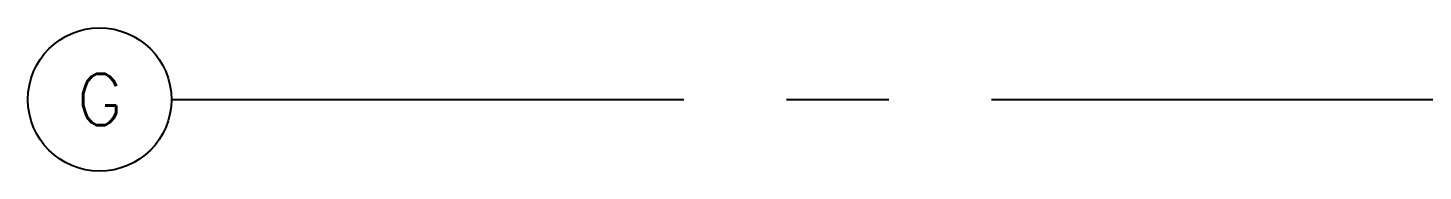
# Model space of a CAD drawing. Extents: x 0 to 92.9, y -1.3 to 78.2.
# Drawn here: x -0.03 to 6.78, y 26.79 to 27.49 of the extents above; entities that cross this region are included whole.
import ezdxf
from ezdxf.enums import TextEntityAlignment as Align

# ---------------------------------------------------------------- set-up
doc = ezdxf.new("R2010")
doc.units = 0
doc.header["$MEASUREMENT"] = 0
doc.linetypes.add('CENTERX2', pattern=[4, 2.5, -0.5, 0.5, -0.5])
for name, color, linetype in [('AX', 11, 'CONTINUOUS'), ('AX-CR', 11, 'CONTINUOUS'), ('AX-TXT', 11, 'CONTINUOUS'), ('AXES', 11, 'CENTERX2')]:
    doc.layers.add(name, color=color, linetype=linetype)
doc.styles.add('ROMANS', font='ROMANS.shx', dxfattribs={"width": 0.6})

# ---------------------------------------------------------------- blocks, each defined once
blk = doc.blocks.new('AXL')
at = {"layer": 'AX-CR'}
blk.add_circle((-350.0000000000018, 0), 350.0000000000014, dxfattribs=at)
at = {"layer": 'AX-TXT', "style": 'ROMANS'}
blk.add_attdef('AX', text='', height=250, dxfattribs=at).set_placement((-350.0000000000018, 0), align=Align.MIDDLE)

msp = doc.modelspace()

# ---------------------------------------------------------------- linework, layer by layer
at = {"layer": 'AXES'}
msp.add_line((0.6718139704171335, 27.13760730451031), (24.20346585556399, 27.13760730451031), dxfattribs=at)

# ---------------------------------------------------------------- block references
at = {"layer": 'AX', "xscale": 0.001000000003841706, "yscale": 0.000999999996565748, "zscale": 0.001}
msp.add_blockref('AXL', (0.6718139704171335, 27.13760730451031), dxfattribs=at).add_auto_attribs({'AX': 'G'})

doc.saveas('drawing.dxf')
